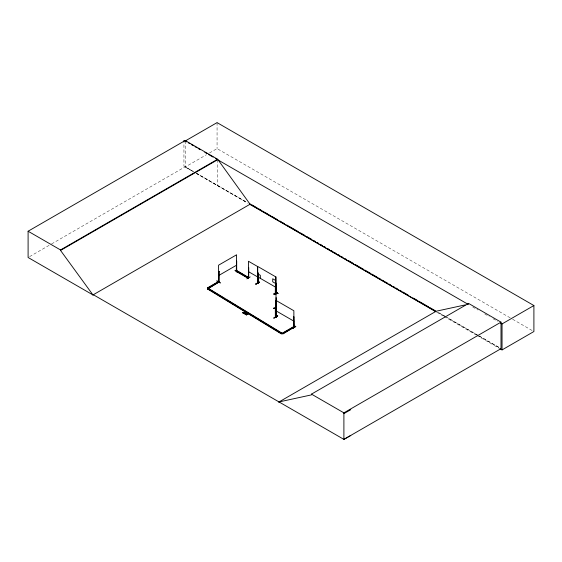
<?xml version="1.0" encoding="UTF-8"?>
<svg xmlns="http://www.w3.org/2000/svg" width="562" height="562" viewBox="0 0 562 562"><rect width="100%" height="100%" fill="white"/><g stroke="black" fill="none" stroke-linecap="round" stroke-linejoin="round"><path stroke-width="0.42" stroke-dasharray="2.81 2.11" d="M29.617 256.616L50.854 244.351M51.613 243.915L185.207 166.781L193.504 171.572M185.207 141.006L185.207 166.998L206.451 154.74M209.478 152.983L217.065 148.607L511.863 318.809M193.391 171.635L183.936 166.197L183.936 143.001M196.419 173.377L246.297 202.06L196.524 173.314M445.968 316.884L437.658 312.1L445.947 316.891M478.466 335.57L446.727 317.312L478.381 335.619M479.217 335.999L499.625 347.738M512.628 319.244L533.9 331.531M472.719 307L477.981 310.034M484.746 313.94L489.263 316.547M493.022 318.717L497.532 321.323M479.133 336.048L499.499 347.808M185.207 166.998L193.504 171.789M196.524 173.532L248.06 203.282M436.646 312.163L443.488 316.118M444.254 316.554L476.19 334.994M476.948 335.437L499 348.166M217.642 159.727L217.642 185.72M217.065 122.614L217.065 148.607"/><path stroke-width="0.84" d="M250.181 276.89L246.816 278.843M275.928 308.046L276.167 307.646M220.297 282.925L216.876 280.944M220.276 282.883L216.869 280.972M244.231 313.484L244.575 312.641L246.016 312.458L244.575 312.858L244.231 313.701L243.957 313.329L244.231 313.701M246.43 313.933L246.423 314.966L246.767 313.905L248.2 313.722L246.767 313.905M244.287 312.486L242.826 312.894L244.238 312.879L244.625 311.657L244.625 312.676M244.625 311.657L244.287 312.704L242.826 312.894M246.816 312.922L247.09 313.294L246.816 312.922L246.472 313.968L245.018 313.94L246.472 313.751L246.149 314.811M243.957 313.547L244.238 312.669M244.575 312.858L244.899 311.812M247.09 313.076L246.816 313.94L248.2 313.722M255.872 284.119L259.244 281.962L255.935 284.105M259.286 282.159L255.773 284.063L259.258 282.152M274.179 317.916L277.382 315.9M257.579 283.227L258.084 283.353L258.042 272.956L257.614 272.844L258.042 272.956M275.275 293.083L275.787 293.195L275.338 293.118M257.958 283.058C257.024 282.257 258.555 283.958 257.733 283.178L257.733 266.458L275.738 276.855L275.78 293.596L275.282 293.448L275.436 283.002L275.661 293.659L275.338 293.497M275.816 316.673L276.321 316.792L275.879 316.708M275.942 316.596L276.314 317.186L275.977 306.592L276.272 317.446L275.338 317.446L275.338 307.934L276.272 307.934M293.982 327L293.526 326.88L293.863 327.077M248.643 277.684L248.453 277.958M218.576 281.485C219.7 281.098 217.62 282.124 219.04 281.787L218.997 271.397L218.576 271.502L218.997 271.397M236.419 271.369C237.199 270.484 235.738 272.394 236.623 271.481M236.686 271.221L236.363 271.495M236.244 271.699L236.588 261.105L236.764 271.72L248.018 278.218L248.678 277.839M236.454 271.741L236.7 261.175M218.576 281.864L218.878 271.327M236.279 271.643L236.735 271.551M236.419 271.748L236.588 254.79L218.576 265.187L218.66 281.991L219.032 281.393M238.421 272.43L234.979 270.336L238.379 272.486M275.282 293.174L275.57 293.631M275.282 293.448L275.745 293.561M277.396 292.43C277.698 294.355 269.388 296.118 277.417 292.458M276.476 316.659C281.843 313.28 268.776 320.888 275.823 317.038M293.561 327.323L293.673 316.813L294.024 327.393L293.526 327.26L293.905 327.477L293.863 310.744L275.858 300.347L275.858 317.101M293.982 316.989L293.561 316.884M293.526 326.993L293.856 327.477L293.673 316.813M295.647 326.248L292.282 328.426L295.661 326.276M292.282 328.426L295.809 326.536M292.331 328.426L295.682 326.459M248.587 267.505L248.608 277.895M248.453 278L248.467 261.253L257.473 266.451L257.635 283.276M93.376 294.748L93.011 294.966L28.1 257.487L28.1 231.228L185.207 140.521L217.642 159.243L250.076 204.231L435.775 311.446M185.207 140.521L185.207 141.006L217.065 122.614L533.9 305.538L533.9 331.531L502.042 349.922L499.766 348.602M28.1 231.228L60.534 249.95L217.642 159.243M350.772 435.466L343.895 439.386L93.334 294.727L92.962 294.938L60.534 250.434L217.642 159.727M92.962 294.938L250.441 204.02M218.576 275.584L236.588 265.187M207.526 287.877L208.179 288.58L207.526 287.877L218.78 281.372L219.44 281.752L207.511 288.945L219.44 281.752M207.526 288.201L218.78 281.702L219.44 282.082M237.424 271.01L236.764 271.39L248.018 277.888L248.678 277.509L237.424 271.01L244.927 275.668M236.764 271.72L237.424 271.341M207.511 288.622L281.506 333.645L293.434 326.782L294.095 327.161L282.841 333.983L280.684 332.697M207.511 288.945L281.506 333.976L293.434 327.105L294.095 327.484M208.179 288.25L282.841 333.659L294.095 327.161M278.668 402.153L436.147 311.229L465.16 304.92M279.033 401.935L311.467 394.882L311.467 394.131L468.575 303.424L501.009 322.145L501.009 348.679L343.895 439.386L343.895 412.852L501.009 322.145M468.575 304.175L468.209 304.393L215.379 158.421M500.538 323.059L502.042 323.93L533.9 305.538M343.895 413.611L350.772 409.691M244.625 312.458L246.016 312.458M242.826 312.676L246.016 312.669M245.018 313.94L248.2 313.933M245.018 314.158L246.43 314.144M257.698 283.157L258.021 283.318M276.146 283.164L275.984 293.842L276.174 293.209M278.45 293.448L273.68 293.54M276.146 297.621L276.146 308.292M276.174 308.046C274.67 307.653 272.043 308.65 275.275 308.44M273.68 308.109L276.068 308.117M275.984 308.292L273.68 308.447M275.338 317.123L276.321 317.172M257.473 283.171L257.305 282.693M274.228 294.706L277.445 292.647L274.066 294.425M185.207 141.006L186.717 141.877M188.228 142.748L189.738 143.619M191.242 144.49L193.504 145.797M195.014 146.668L196.524 147.539M198.035 148.41L200.297 149.717M204.821 152.33L207.083 153.637M208.593 154.508L213.117 157.114M251.959 204.891L257.263 207.954M258.78 208.832L261.056 210.146M262.566 211.017L264.084 211.895M265.601 212.766L267.877 214.08M269.395 214.958L270.905 215.836M272.422 216.707L274.699 218.021M276.216 218.899L277.726 219.77M280.002 221.084L281.52 221.962M283.037 222.833L284.548 223.711M286.824 225.025L288.341 225.896M289.859 226.774L298.197 231.586M300.466 232.9L305.018 235.527M306.529 236.398L311.84 239.461M313.35 240.339L315.626 241.653M317.144 242.524L318.661 243.402M320.178 244.28L322.447 245.587M323.965 246.465L325.482 247.343M327.751 248.65L329.269 249.528M330.786 250.406L333.062 251.72M334.58 252.591L336.09 253.469M337.607 254.34L339.884 255.654M341.401 256.532L342.911 257.403M345.187 258.717L346.705 259.595M348.222 260.466L353.526 263.529M355.043 264.407L363.382 269.219M364.893 270.097L370.203 273.16M371.714 274.031L377.025 277.101M378.535 277.972L380.811 279.286M382.329 280.164L383.846 281.035M385.363 281.913L387.632 283.227M389.15 284.098L390.667 284.976M392.936 286.29L394.454 287.161M395.971 288.039L397.489 288.91M399.765 290.224L401.275 291.102M402.792 291.973L408.096 295.043M413.407 298.106L417.952 300.726M419.47 301.604L428.567 306.852M430.078 307.73L435.388 310.793M249.577 204.161L435.887 311.727M275.724 280.508L272.718 278.773L272.718 281.808L275.724 283.543M257.986 273.968L260.332 275.324L260.332 278.352M257.733 276.855L275.738 287.252M248.467 271.65L257.473 276.848M246.423 276.539L247.926 277.403M275.858 310.744L293.863 321.141M246.149 314.594L246.423 314.966M311.467 394.131L343.895 412.852M210.427 289.943L224.624 298.584M226.121 299.497L279.195 331.784M502.042 323.93L502.042 349.922M275.984 276.848L276.026 317.003M275.436 283.002L275.436 293.399M257.923 273.02L257.958 283.438M248.741 267.589L248.643 278.064M218.695 271.572L218.695 281.969M183.936 140.423L183.936 142.144M60.534 249.95L60.534 250.434"/></g></svg>
